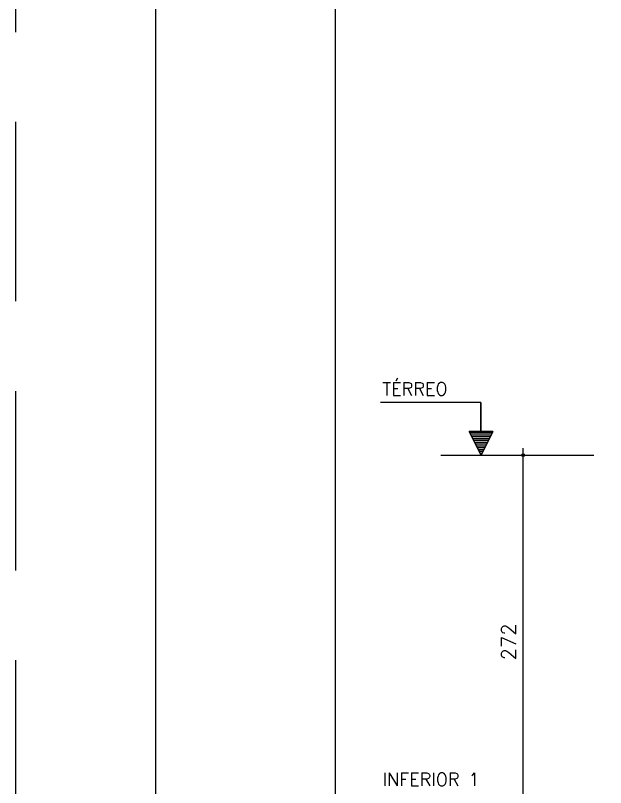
# Model space of a CAD drawing. Extents: x -1.9 to 86, y -1.6 to 60.9.
# Drawn here: x -1.95 to 6.27, y 32.92 to 43.68 of the extents above; entities that cross this region are included whole.
import ezdxf

# ---------------------------------------------------------------- set-up
doc = ezdxf.new("R2010")
doc.units = 0
doc.header["$MEASUREMENT"] = 0
doc.linetypes.add('HIDDEN', pattern=[0.375, 0.25, -0.125])
doc.layers.get('0').update_dxf_attribs({"linetype": 'CONTINUOUS'})
doc.layers.get('Defpoints').update_dxf_attribs({"linetype": 'CONTINUOUS'})
for name, color, linetype in [('ARQ_FOLHA', 7, 'CONTINUOUS'), ('PENA_01', 1, 'CONTINUOUS'), ('PENA_02', 2, 'CONTINUOUS'), ('PENA_03', 3, 'CONTINUOUS')]:
    doc.layers.add(name, color=color, linetype=linetype)
doc.styles.get("Standard").update_dxf_attribs({"font": 'ROMANS.SHX'})

# ---------------------------------------------------------------- blocks, each defined once
blk = doc.blocks.new('FOLHA A1 - 841 X 594')
at = {"layer": 'ARQ_FOLHA', "color": 1}
for points in [[(-841, 0), (0, 0), (0, 594), (-841, 594)], [(-816, 10), (-10, 10), (-10, 584), (-816, 584)]]:
    blk.add_lwpolyline(points, close=True, dxfattribs=at)
at = {"layer": 'Defpoints', "color": 8, "linetype": 'HIDDEN', "ltscale": 100}
blk.add_lwpolyline([(-860.5, 609.5), (-860.5, -15.5), (19.5, -15.5), (19.5, 609.5)], close=True, dxfattribs=at)
blk = doc.blocks.new('*U24')
blk.add_blockref('FOLHA A1 - 841 X 594', (0, 0))

msp = doc.modelspace()

# ---------------------------------------------------------------- linework, layer by layer
at = {"layer": 'PENA_01', "linetype": 'Continuous'}
msp.add_line((3.973176, 37.550798), (6.10404, 37.550798), dxfattribs=at)
at = {"layer": 'PENA_02', "linetype": 'Continuous'}
for radius in [0.02, 0.01]:
    msp.add_circle((5.119322, 37.550798), radius, dxfattribs=at)
at = {"layer": 'PENA_03', "linetype": 'Continuous'}
for p, q in [((4.532175, 38.282663), (3.132175, 38.282663)), ((4.532175, 37.882663), (4.532175, 38.282663)), ((4.533575, 37.882663), (4.533575, 38.284063)), ((4.532875, 37.550798), (4.366942, 37.882663)), ((4.366942, 37.882663), (4.532175, 37.882663)), ((4.532875, 37.55392), (4.369198, 37.881272)), ((4.696551, 37.881272), (4.369198, 37.881272)), ((4.698808, 37.882663), (4.532875, 37.550798)), ((4.696551, 37.881273), (4.532875, 37.553919)), ((4.533575, 37.882663), (4.698808, 37.882663)), ((4.686044, 37.857135), (4.379706, 37.857135)), ((4.67328, 37.831607), (4.39247, 37.831607)), ((4.660516, 37.806079), (4.405234, 37.806079)), ((4.647751, 37.780551), (4.417998, 37.780551)), ((4.634987, 37.755023), (4.430762, 37.755023)), ((4.622223, 37.729495), (4.443526, 37.729495)), ((4.609459, 37.703967), (4.45629, 37.703967)), ((4.596695, 37.678439), (4.469054, 37.678439)), ((4.583931, 37.652911), (4.481818, 37.652911)), ((5.119322, 32.010265), (5.119322, 37.650798)), ((4.571167, 37.627383), (4.494582, 37.627383)), ((4.558403, 37.601854), (4.507346, 37.601854)), ((4.545639, 37.576326), (4.520111, 37.576326))]:
    msp.add_line(p, q, dxfattribs=at)

# ---------------------------------------------------------------- block references
at = {"xscale": 0.09999999999999938, "yscale": 0.09999999999999938, "zscale": 0.09999999999999938}
msp.add_blockref('*U24', (84.1, -0.004999), dxfattribs=at)

# ---------------------------------------------------------------- texts
at = {"layer": 'PENA_03', "linetype": 'Continuous'}
for s, p in [('TÉRREO', (3.157881, 38.384537)), ('INFERIOR 1', (3.162447, 32.944537))]:
    msp.add_text(s, height=0.18, dxfattribs=at).set_placement(p)
msp.add_text('272', height=0.2, rotation=90, dxfattribs=at).set_placement((5.017018, 34.692195))

doc.saveas('drawing.dxf')
